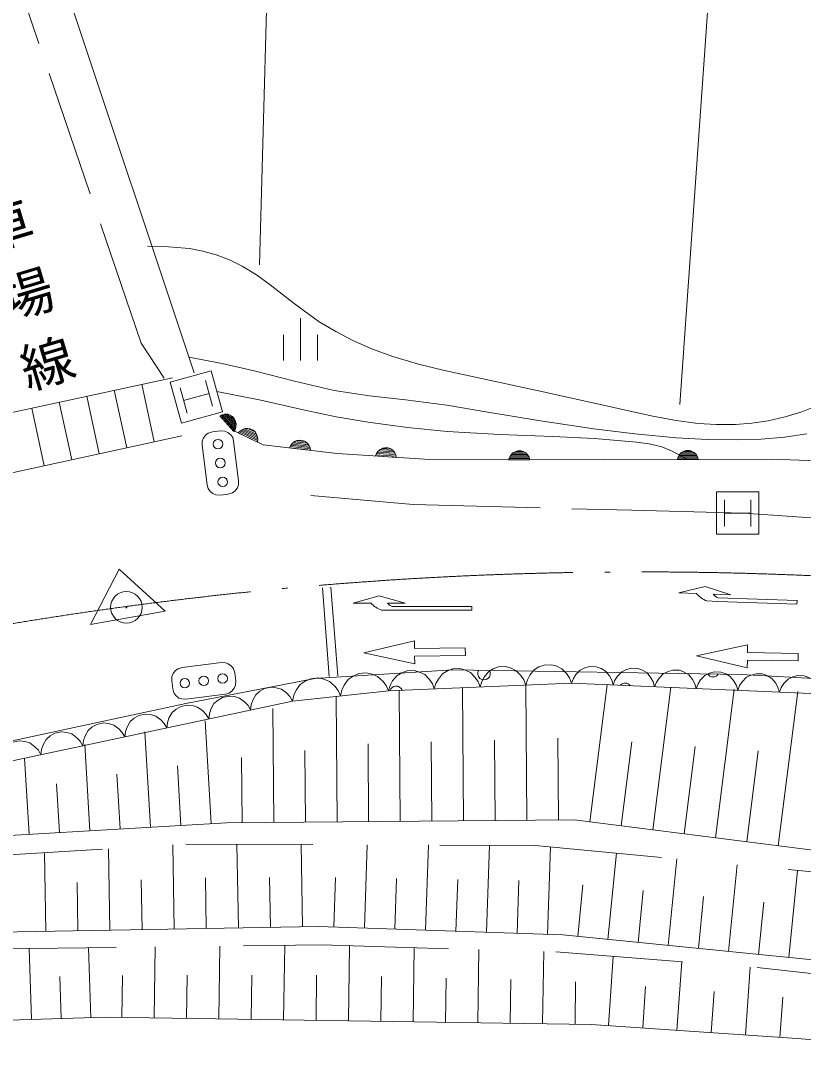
# Model space of a CAD drawing. Units: millimetres, scale not verified. Extents: x 65164 to 705164, y -267 to 359733.
# Drawn here: x 139598 to 176542, y 240629 to 289462 of the extents above; entities that cross this region are included whole.
import ezdxf

# ---------------------------------------------------------------- set-up
doc = ezdxf.new("R2010")
doc.units = ezdxf.units.MM
doc.header["$LTSCALE"] = 1000
for name, pattern in [('DASHED', [7.5, 6, -1.5]), ('DASHED_SPACED', [12, 6, -6]), ('LONG_DASHED_DOTTED', [15.25, 12, -1.5, 0.25, -1.5])]:
    doc.linetypes.add(name, pattern=pattern)
for name, color, linetype, lineweight in [('S-BGD', 7, 'Continuous', 13), ('S-BGD-HTXT', 6, 'Continuous', 13), ('S-BMK', 2, 'LONG_DASHED_DOTTED', 13)]:
    doc.layers.add(name, color=color, linetype=linetype, lineweight=lineweight)
doc.styles.add('@ＭＳ ゴシック', font='')
doc.styles.get('@ＭＳ ゴシック').set_extended_font_data('@MS Gothic')

# ---------------------------------------------------------------- blocks, each defined once
blk = doc.blocks.new('BUHIN45')
at = {"color": 7, "linetype": 'Continuous', "lineweight": 13}
for p, q in [((-475, 61), (475, 64)), ((450, 126), (-450, 124)), ((-413, 187), (410, 188)), ((364, 251), (-363, 249)), ((-303, 312), (302, 313)), ((184, 375), (-188, 375))]:
    blk.add_line(p, q, dxfattribs=at)
blk.add_lwpolyline([(-500, -1), (-460, 114), (-403, 212), (-306, 322), (-196, 382), (-78, 420), (77, 420), (194, 383), (304, 323), (402, 213), (462, 116), (500, 1)], close=True, dxfattribs=at)
blk = doc.blocks.new('BUHIN84')
at = {"color": 2, "linetype": 'Continuous', "lineweight": 13}
for radius in [746, 22.5]:
    blk.add_circle((0, 0), radius, dxfattribs=at)
blk = doc.blocks.new('BUHIN86')
at = {"color": 7, "linetype": 'Continuous', "lineweight": 13}
blk.add_lwpolyline([(981, -43), (917, 186), (808, 382), (626, 607), (415, 734), (188, 818), (-116, 831), (-350, 767), (-571, 659), (-772, 451), (-893, 265), (-981, 43)], dxfattribs=at)
blk = doc.blocks.new('BUHIN87')
at = {"color": 7, "linetype": 'Continuous', "lineweight": 13}
blk.add_lwpolyline([(1079, 46), (988, 291), (849, 496), (629, 724), (386, 844), (129, 914), (-206, 899), (-456, 808), (-688, 668), (-888, 422), (-1003, 206), (-1079, -46)], dxfattribs=at)
blk = doc.blocks.new('BUHIN88')
at = {"color": 7, "linetype": 'Continuous', "lineweight": 13}
blk.add_lwpolyline([(1134, 119), (1021, 371), (862, 578), (614, 804), (351, 914), (75, 971), (-276, 934), (-533, 821), (-768, 658), (-963, 386), (-1070, 151), (-1134, -119)], dxfattribs=at)
blk = doc.blocks.new('BUHIN89')
at = {"color": 7, "linetype": 'Continuous', "lineweight": 13}
blk.add_lwpolyline([(990, 211), (867, 423), (707, 591), (467, 767), (224, 839), (-24, 864), (-331, 799), (-548, 675), (-740, 509), (-886, 251), (-959, 33), (-990, -211)], dxfattribs=at)
blk = doc.blocks.new('BUHIN11')
at = {"color": 7, "linetype": 'Continuous', "lineweight": 13}
for p, q in [((0, 1000), (0, -1000)), ((-800, 205), (-800, -995)), ((800, 205), (800, -995))]:
    blk.add_line(p, q, dxfattribs=at)

msp = doc.modelspace()

# ---------------------------------------------------------------- linework, layer by layer
at = {"layer": 'S-BGD', "linetype": 'DASHED'}
for p, q in [((133683, 308264), (145279, 274245)), ((145279, 274245), (146378, 272597)), ((153288, 267045), (158118, 266620)), ((158118, 266620), (168440, 266355)), ((168440, 266355), (173723, 266222)), ((173723, 266222), (181233, 265691))]:
    msp.add_line(p, q, dxfattribs=at)
at = {"layer": 'S-BGD'}
for p, q in [((140131, 295792), (147783, 272834)), ((136376, 270360), (146763, 272613)), ((144017, 272017), (144606, 269302)), ((145315, 272299), (145904, 269584)), ((147454, 270933), (147120, 272138)), ((148659, 271268), (148324, 272472)), ((142719, 271736), (143308, 269020)), ((148491, 271870), (147287, 271535)), ((140122, 271172), (140711, 268457)), ((141420, 271454), (142009, 268739)), ((149057, 270749), (149605, 270133)), ((149062, 270838), (149693, 270128)), ((149723, 270188), (149125, 270861)), ((149197, 270874), (149743, 270259)), ((149760, 270334), (149277, 270878)), ((149363, 270875), (149765, 270423)), ((149734, 270552), (149486, 270830)), ((149605, 270133), (151042, 269449)), ((149921, 270051), (150779, 269643)), ((150783, 269710), (149971, 270097)), ((150032, 270137), (150774, 269784)), ((150760, 269860), (150104, 270172)), ((150185, 270203), (150731, 269943)), ((150652, 270050), (150315, 270210)), ((136816, 267612), (147203, 269865)), ((152524, 269589), (153125, 269518)), ((153015, 269594), (152645, 269638)), ((151042, 269449), (154533, 269038)), ((152323, 269361), (153267, 269250)), ((153249, 269315), (152355, 269420)), ((152400, 269478), (153217, 269382)), ((153179, 269449), (152457, 269534)), ((156444, 269098), (157265, 269044)), ((157224, 269109), (156499, 269157)), ((156563, 269216), (157166, 269176)), ((157053, 269246), (156681, 269270)), ((154533, 269038), (159154, 268730)), ((156374, 268978), (157322, 268915)), ((157301, 268979), (156403, 269038)), ((159154, 268730), (175070, 268764)), ((175070, 268764), (179485, 268593)), ((172820, 266845), (172820, 265595)), ((174070, 266845), (174070, 265595)), ((172820, 266220), (174070, 266220)), ((144246, 263568), (142891, 260969)), ((144246, 263568), (146417, 261597)), ((154242, 262728), (154566, 258543)), ((170659, 262456), (171902, 262749)), ((171902, 262749), (173122, 262370)), ((154167, 258512), (153843, 262697)), ((155289, 261977), (156521, 262313)), ((156521, 262313), (157753, 261977)), ((170659, 262456), (171499, 262427)), ((173122, 262370), (172282, 262399)), ((155289, 261977), (156129, 261977)), ((157753, 261977), (156913, 261977)), ((160889, 261809), (157137, 261809)), ((160889, 261641), (160889, 261809)), ((160889, 261641), (160889, 261809)), ((172494, 262056), (171991, 262073)), ((172494, 262056), (176244, 261924)), ((176250, 262091), (172500, 262224)), ((176244, 261924), (176250, 262091)), ((176244, 261924), (176250, 262091)), ((142891, 260969), (146417, 261597)), ((157137, 261641), (156633, 261641)), ((157137, 261641), (160889, 261641)), ((158183, 260194), (155790, 259623)), ((158187, 259834), (158183, 260194)), ((160587, 259865), (158187, 259834)), ((160592, 259505), (160587, 259865)), ((173911, 259996), (171504, 259491)), ((173906, 259636), (173911, 259996)), ((155790, 259623), (158197, 259114)), ((158192, 259474), (160592, 259505)), ((158197, 259114), (158192, 259474)), ((171504, 259491), (173896, 258916)), ((176306, 259600), (173906, 259636)), ((176301, 259241), (176306, 259600)), ((153491, 258417), (159994, 258821)), ((159994, 258821), (173606, 258601)), ((173896, 258916), (173901, 259276)), ((173901, 259276), (176301, 259241)), ((147393, 257241), (153491, 258417)), ((173606, 258601), (190213, 257682)), ((165599, 258197), (156966, 257829)), ((157517, 251675), (157467, 257848)), ((160503, 251699), (160452, 257973)), ((163488, 251723), (163436, 258099)), ((189147, 257168), (165599, 258197)), ((166468, 251648), (167287, 258108)), ((169431, 251272), (170284, 258005)), ((172393, 250897), (173281, 257903)), ((152432, 257352), (136597, 253972)), ((156966, 257829), (152432, 257352)), ((154531, 251650), (154483, 257551)), ((175356, 250522), (176278, 257801)), ((131062, 253714), (147393, 257241)), ((151546, 251626), (151502, 257003)), ((148590, 251566), (148307, 256415)), ((145725, 251398), (145462, 255892)), ((159010, 251687), (158979, 255421)), ((161996, 251711), (161965, 255506)), ((164981, 251735), (164950, 255591)), ((167950, 251460), (168451, 255418)), ((142859, 251231), (142621, 255305)), ((153039, 251638), (153011, 255021)), ((156024, 251662), (155994, 255336)), ((170912, 251085), (171434, 255207)), ((173875, 250709), (174418, 254995)), ((139994, 251063), (139784, 254654)), ((150053, 251614), (150028, 254683)), ((147157, 251482), (146994, 254285)), ((141427, 251147), (141292, 253446)), ((144292, 251314), (144141, 253904)), ((149306, 251608), (137845, 250937)), ((165728, 251742), (149306, 251608)), ((180540, 249865), (165728, 251742)), ((146843, 246594), (146773, 250564)), ((149873, 246648), (149803, 250592)), ((152902, 246701), (152834, 250580)), ((155821, 246639), (155958, 250567)), ((158704, 246539), (158844, 250556)), ((161586, 246438), (161729, 250544)), ((140784, 246487), (140719, 250196)), ((143814, 246540), (143746, 250380)), ((164468, 246338), (164612, 250465)), ((167322, 246100), (167727, 250168)), ((170167, 245817), (170573, 249896)), ((173012, 245534), (173419, 249625)), ((175857, 245251), (176265, 249353)), ((142299, 246514), (142259, 248778)), ((145329, 246567), (145287, 248910)), ((148358, 246621), (148316, 249007)), ((151388, 246674), (151346, 249021)), ((154380, 246690), (154462, 249020)), ((157263, 246589), (157346, 248972)), ((160145, 246488), (160230, 248925)), ((163027, 246388), (163114, 248878)), ((165900, 246242), (166142, 248679)), ((168744, 245959), (168988, 248403)), ((171589, 245676), (171833, 248127)), ((174434, 245393), (174679, 247851)), ((153660, 246715), (138512, 246447)), ((165188, 246312), (153660, 246715)), ((177990, 245039), (165188, 246312)), ((140106, 242318), (140004, 245667)), ((142906, 242404), (142805, 245702)), ((145898, 242391), (145947, 245743)), ((148955, 242347), (149005, 245782)), ((152011, 242302), (152063, 245821)), ((155067, 242257), (155119, 245803)), ((158124, 242213), (158175, 245711)), ((161180, 242168), (161231, 245618)), ((164237, 242123), (164286, 245525)), ((167339, 242034), (167564, 245298)), ((170578, 241811), (170802, 245047)), ((173818, 241587), (174039, 244797)), ((141506, 242361), (141445, 244355)), ((144370, 242414), (144399, 244399)), ((147426, 242369), (147456, 244405)), ((150483, 242324), (150513, 244411)), ((153539, 242280), (153570, 244416)), ((156596, 242235), (156627, 244348)), ((159652, 242190), (159682, 244275)), ((162708, 242146), (162738, 244201)), ((165765, 242101), (165794, 244101)), ((168959, 241922), (169093, 243873)), ((172198, 241699), (172331, 243633)), ((175438, 241475), (175568, 243368)), ((143606, 242425), (133807, 242124)), ((166529, 242090), (143606, 242425)), ((176248, 241420), (166529, 242090)), ((185668, 240629), (176248, 241420))]:
    msp.add_line(p, q, dxfattribs=at)
at = {"layer": 'S-BGD', "linetype": 'DASHED_SPACED'}
for p, q in [((137472, 249999), (147392, 250602)), ((147392, 250602), (163880, 250535)), ((163880, 250535), (180034, 248994)), ((138110, 245642), (153794, 245843)), ((153794, 245843), (164853, 245508)), ((164853, 245508), (174371, 244771)), ((174371, 244771), (186933, 243382))]:
    msp.add_line(p, q, dxfattribs=at)
at = {"layer": 'S-BGD'}
for points in [[(145580, 278818), (146582, 278792), (147575, 278705), (148202, 278590), (148829, 278413), (149458, 278172), (150061, 277876), (150734, 277464), (151380, 276998), (152510, 276107), (153688, 275256), (154470, 274786), (155279, 274369), (156213, 273962), (157166, 273612), (158372, 273255), (159599, 272954), (164486, 271902), (169359, 270809), (170450, 270604), (171556, 270457), (172441, 270399), (173336, 270400), (174115, 270458), (174884, 270575), (175680, 270760), (176471, 271007), (177490, 271402)], [(147537, 273573), (149114, 273278), (150680, 272925), (152525, 272440), (154390, 272012), (156070, 271763), (157771, 271571), (159712, 271311), (161643, 270991), (164134, 270568), (166646, 270203), (168591, 269959), (170552, 269774), (172001, 269693), (173463, 269672), (174553, 269707), (175647, 269803), (176712, 269966)], [(148857, 271956), (150934, 271551), (153007, 271086), (154490, 270769), (155997, 270509), (157859, 270259), (159736, 270069), (162219, 269927), (164718, 269843), (166688, 269736), (168668, 269567), (169267, 269486), (169856, 269346), (170313, 269165), (170758, 268923), (170895, 268841), (171031, 268757)]]:
    msp.add_lwpolyline(points, dxfattribs=at)
for points in [[(148585, 272934), (149120, 271007), (147193, 270471), (146658, 272398)], [(148999, 270815), (149111, 270861), (149222, 270883), (149369, 270883), (149487, 270841), (149593, 270778), (149696, 270662), (149746, 270550), (149774, 270427), (149757, 270281), (149724, 270172), (149663, 270067)], [(149651, 269609), (149883, 267748), (149877, 267559), (149834, 267417), (149716, 267274), (149592, 267175), (149395, 267121), (149023, 267074), (148817, 267086), (148674, 267144), (148540, 267248), (148448, 267380), (148395, 267562), (148163, 269423), (148169, 269613), (148220, 269748), (148330, 269897), (148455, 269989), (148651, 270051), (149023, 270097), (149229, 270085), (149372, 270028), (149514, 269917), (149606, 269785)], [(149872, 270006), (149957, 270092), (150051, 270156), (150187, 270213), (150312, 270220), (150434, 270203), (150574, 270137), (150664, 270052), (150737, 269951), (150778, 269810), (150790, 269696), (150775, 269576)], [(152291, 269302), (152344, 269411), (152413, 269501), (152522, 269599), (152639, 269646), (152760, 269669), (152914, 269651), (153026, 269600), (153128, 269528), (153212, 269407), (153260, 269303), (153284, 269185)], [(156345, 268917), (156392, 269029), (156456, 269123), (156561, 269226), (156674, 269278), (156794, 269308), (156949, 269298), (157064, 269253), (157169, 269185), (157259, 269069), (157313, 268968), (157342, 268851)], [(172445, 265220), (172445, 267220), (174445, 267220), (174445, 265220)], [(149261, 257675), (147401, 257443), (147211, 257449), (147070, 257492), (146926, 257610), (146828, 257734), (146773, 257931), (146726, 258303), (146738, 258509), (146796, 258652), (146900, 258786), (147032, 258878), (147215, 258931), (149075, 259164), (149265, 259157), (149400, 259106), (149550, 258996), (149641, 258872), (149703, 258675), (149750, 258303), (149738, 258098), (149680, 257954), (149569, 257812), (149437, 257720)]]:
    msp.add_lwpolyline(points, close=True, dxfattribs=at)
for centre in [(148911, 269479), (149023, 268586), (149135, 267693), (147345, 258192), (148238, 258303), (149131, 258415)]:
    msp.add_circle(centre, 225, dxfattribs=at)
for centre, radius, start, end in [((172374, 263126), 1120, 218.6043, 249.9824), ((172732, 262733), 560, 216.6361, 245.5911), ((156979, 262707), 1120, 220.6208, 251.999), ((157350, 262327), 560, 218.6526, 247.6076), ((161467, 258645), 298, 148.3943, 29.7501), ((172283, 258785), 298, 212.0328, 326.1116), ((157318, 257759), 298, 18.939, 165.9341), ((168134, 257899), 298, 36.2318, 138.7653)]:
    msp.add_arc(centre, radius, start, end, dxfattribs=at)
at = {"layer": 'S-BGD-HTXT'}
for p, q in [((151695, 307691), (150871, 277932)), ((173182, 306457), (170711, 271352))]:
    msp.add_line(p, q, dxfattribs=at)
at = {"layer": 'S-BMK'}
msp.add_arc((168860, 82211), 181235, 86.18738, 109.6275, dxfattribs=at)

# ---------------------------------------------------------------- block references
at = {"layer": 'S-BGD'}
for name, p in [('BUHIN11', (152807, 274422)), ('BUHIN45', (163133, 268738)), ('BUHIN45', (171091, 268755)), ('BUHIN87', (160203, 257967)), ('BUHIN87', (162362, 258059)), ('BUHIN87', (164520, 258151)), ('BUHIN86', (166581, 258154)), ('BUHIN86', (168543, 258068)), ('BUHIN88', (153565, 257471)), ('BUHIN88', (155832, 257710)), ('BUHIN87', (158045, 257875)), ('BUHIN86', (170505, 257982)), ('BUHIN86', (172468, 257897)), ('BUHIN86', (174430, 257811)), ('BUHIN86', (176392, 257725)), ('BUHIN89', (151442, 257140)), ('BUHIN89', (149463, 256718)), ('BUHIN89', (147483, 256295)), ('BUHIN89', (145504, 255873)), ('BUHIN89', (141545, 255028)), ('BUHIN89', (143525, 255450)), ('BUHIN89', (139566, 254605))]:
    msp.add_blockref(name, p, dxfattribs=at)
at = {"layer": 'S-BMK'}
msp.add_blockref('BUHIN84', (144591, 261769), dxfattribs=at)

# ---------------------------------------------------------------- texts
at = {"layer": 'S-BGD', "insert": (129561, 306730), "char_height": 1833, "attachment_point": 7, "rotation": 286.7, "style": '@ＭＳ ゴシック'}
msp.add_mtext('\\T1.36;一般県道新岩国停車場線', dxfattribs=at)

doc.saveas('drawing.dxf')
